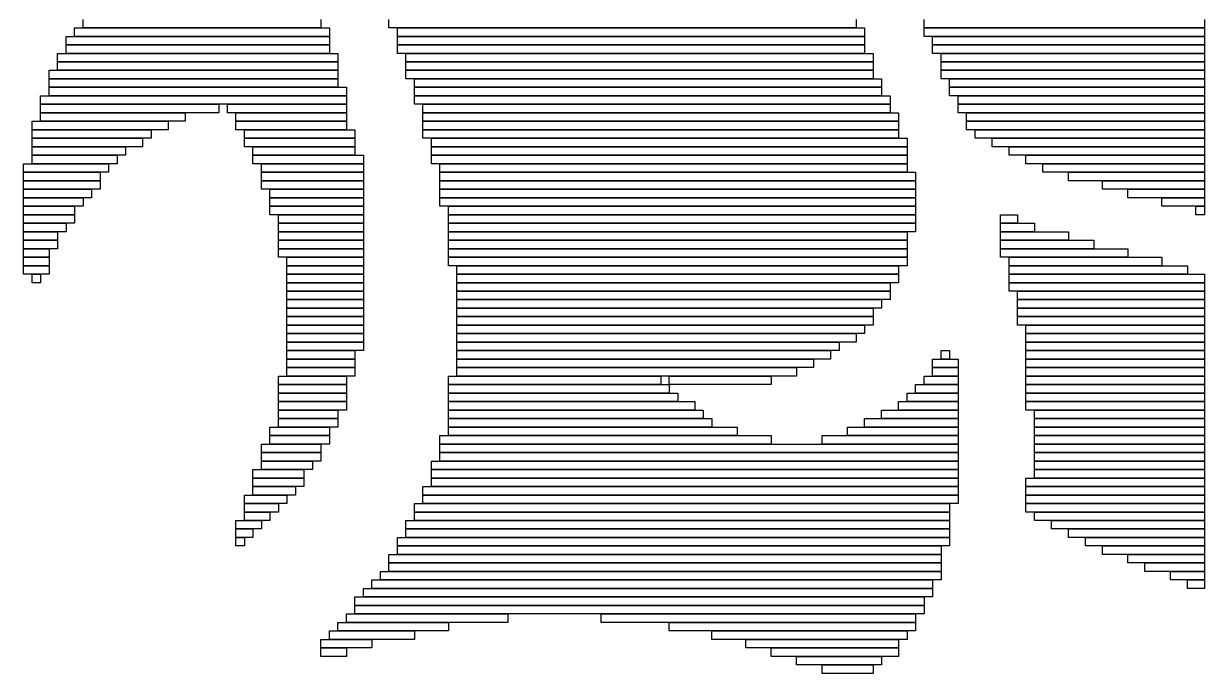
# Model space of a CAD drawing. Extents: x 422 to 621, y 359 to 671.
# Drawn here: x 482 to 621, y 359 to 435.5 of the extents above; entities that cross this region are included whole.
import ezdxf

# ---------------------------------------------------------------- set-up
doc = ezdxf.new("R2010")
doc.units = 0

msp = doc.modelspace()

# ---------------------------------------------------------------- linework, layer by layer
for p, q in [((489, 435), (489, 436)), ((517, 436), (517, 435)), ((525, 435), (525, 436)), ((580, 436), (580, 435)), ((588, 435), (588, 436)), ((621, 436), (621, 435)), ((487, 434), (518, 434)), ((487, 433), (487, 434)), ((488, 435), (518, 435)), ((488, 434), (488, 435)), ((518, 434), (488, 434)), ((517, 435), (489, 435)), ((518, 435), (518, 434)), ((518, 434), (518, 433)), ((580, 435), (525, 435)), ((526, 435), (581, 435)), ((526, 434), (526, 435)), ((581, 434), (526, 434)), ((526, 434), (581, 434)), ((526, 433), (526, 434)), ((581, 435), (581, 434)), ((581, 434), (581, 433)), ((621, 435), (588, 435)), ((588, 435), (621, 435)), ((588, 434), (588, 435)), ((621, 434), (588, 434)), ((589, 434), (621, 434)), ((589, 433), (589, 434)), ((621, 435), (621, 434)), ((621, 434), (621, 433)), ((518, 433), (487, 433)), ((487, 433), (518, 433)), ((487, 432), (487, 433)), ((518, 433), (518, 432)), ((581, 433), (526, 433)), ((526, 433), (581, 433)), ((526, 432), (526, 433)), ((581, 433), (581, 432)), ((621, 433), (589, 433)), ((589, 433), (621, 433)), ((589, 432), (589, 433)), ((621, 433), (621, 432)), ((486, 432), (519, 432)), ((486, 431), (486, 432)), ((519, 431), (486, 431)), ((486, 431), (519, 431)), ((486, 430), (486, 431)), ((518, 432), (487, 432)), ((519, 432), (519, 431)), ((519, 431), (519, 430)), ((581, 432), (526, 432)), ((527, 432), (582, 432)), ((527, 431), (527, 432)), ((582, 431), (527, 431)), ((527, 431), (582, 431)), ((527, 430), (527, 431)), ((582, 432), (582, 431)), ((582, 431), (582, 430)), ((621, 432), (589, 432)), ((590, 432), (621, 432)), ((590, 431), (590, 432)), ((621, 431), (590, 431)), ((590, 431), (621, 431)), ((590, 430), (590, 431)), ((621, 432), (621, 431)), ((621, 431), (621, 430)), ((485, 430), (519, 430)), ((485, 429), (485, 430)), ((519, 430), (486, 430)), ((519, 430), (519, 429)), ((582, 430), (527, 430)), ((527, 430), (582, 430)), ((527, 429), (527, 430)), ((582, 430), (582, 429)), ((621, 430), (590, 430)), ((590, 430), (621, 430)), ((590, 429), (590, 430)), ((621, 430), (621, 429)), ((519, 429), (485, 429)), ((485, 429), (519, 429)), ((485, 428), (485, 429)), ((519, 429), (519, 428)), ((582, 429), (527, 429)), ((528, 429), (583, 429)), ((528, 428), (528, 429)), ((583, 429), (583, 428)), ((621, 429), (590, 429)), ((591, 429), (621, 429)), ((591, 428), (591, 429)), ((621, 429), (621, 428)), ((484, 427), (520, 427)), ((484, 426), (484, 427)), ((519, 428), (485, 428)), ((485, 428), (520, 428)), ((485, 427), (485, 428)), ((520, 427), (485, 427)), ((520, 428), (520, 427)), ((520, 427), (520, 426)), ((583, 428), (528, 428)), ((528, 428), (583, 428)), ((528, 427), (528, 428)), ((583, 427), (528, 427)), ((528, 427), (584, 427)), ((528, 426), (528, 427)), ((583, 428), (583, 427)), ((584, 427), (584, 426)), ((621, 428), (591, 428)), ((591, 428), (621, 428)), ((591, 427), (591, 428)), ((621, 427), (591, 427)), ((592, 427), (621, 427)), ((592, 426), (592, 427)), ((621, 428), (621, 427)), ((621, 427), (621, 426)), ((520, 426), (484, 426)), ((484, 426), (505, 426)), ((484, 425), (484, 426)), ((505, 426), (505, 425)), ((506, 426), (520, 426)), ((506, 425), (506, 426)), ((520, 426), (520, 425)), ((584, 426), (528, 426)), ((529, 426), (584, 426)), ((529, 425), (529, 426)), ((584, 426), (584, 425)), ((621, 426), (592, 426)), ((592, 426), (621, 426)), ((592, 425), (592, 426)), ((621, 426), (621, 425)), ((483, 424), (499, 424)), ((483, 423), (483, 424)), ((505, 425), (484, 425)), ((484, 425), (501, 425)), ((484, 424), (484, 425)), ((501, 424), (484, 424)), ((499, 424), (499, 423)), ((501, 425), (501, 424)), ((520, 425), (506, 425)), ((507, 425), (520, 425)), ((507, 424), (507, 425)), ((520, 424), (507, 424)), ((507, 424), (520, 424)), ((507, 423), (507, 424)), ((520, 425), (520, 424)), ((520, 424), (520, 423)), ((584, 425), (529, 425)), ((529, 425), (585, 425)), ((529, 424), (529, 425)), ((585, 424), (529, 424)), ((529, 424), (585, 424)), ((529, 423), (529, 424)), ((585, 425), (585, 424)), ((585, 424), (585, 423)), ((621, 425), (592, 425)), ((593, 425), (621, 425)), ((593, 424), (593, 425)), ((621, 424), (593, 424)), ((593, 424), (621, 424)), ((593, 423), (593, 424)), ((621, 425), (621, 424)), ((621, 424), (621, 423)), ((499, 423), (483, 423)), ((483, 423), (497, 423)), ((483, 422), (483, 423)), ((497, 423), (497, 422)), ((520, 423), (507, 423)), ((508, 423), (521, 423)), ((508, 422), (508, 423)), ((521, 423), (521, 422)), ((585, 423), (529, 423)), ((529, 423), (585, 423)), ((529, 422), (529, 423)), ((585, 423), (585, 422)), ((621, 423), (593, 423)), ((594, 423), (621, 423)), ((594, 422), (594, 423)), ((621, 423), (621, 422)), ((497, 422), (483, 422)), ((483, 422), (496, 422)), ((483, 421), (483, 422)), ((496, 422), (496, 421)), ((521, 422), (508, 422)), ((508, 422), (521, 422)), ((508, 421), (508, 422)), ((521, 422), (521, 421)), ((585, 422), (529, 422)), ((530, 422), (586, 422)), ((530, 421), (530, 422)), ((586, 422), (586, 421)), ((621, 422), (594, 422)), ((596, 422), (621, 422)), ((596, 421), (596, 422)), ((621, 422), (621, 421)), ((496, 421), (483, 421)), ((483, 421), (494, 421)), ((483, 420), (483, 421)), ((494, 420), (483, 420)), ((483, 420), (493, 420)), ((483, 419), (483, 420)), ((493, 420), (493, 419)), ((494, 421), (494, 420)), ((521, 421), (508, 421)), ((509, 421), (521, 421)), ((509, 420), (509, 421)), ((521, 420), (509, 420)), ((509, 420), (522, 420)), ((509, 419), (509, 420)), ((521, 421), (521, 420)), ((522, 420), (522, 419)), ((586, 421), (530, 421)), ((530, 421), (586, 421)), ((530, 420), (530, 421)), ((586, 420), (530, 420)), ((530, 420), (586, 420)), ((530, 419), (530, 420)), ((586, 421), (586, 420)), ((586, 420), (586, 419)), ((621, 421), (596, 421)), ((598, 421), (621, 421)), ((598, 420), (598, 421)), ((621, 420), (598, 420)), ((600, 420), (621, 420)), ((600, 419), (600, 420)), ((621, 421), (621, 420)), ((621, 420), (621, 419)), ((482, 419), (492, 419)), ((482, 418), (482, 419)), ((493, 419), (483, 419)), ((492, 419), (492, 418)), ((522, 419), (509, 419)), ((510, 419), (522, 419)), ((510, 418), (510, 419)), ((522, 419), (522, 418)), ((586, 419), (530, 419)), ((531, 419), (586, 419)), ((531, 418), (531, 419)), ((586, 419), (586, 418)), ((621, 419), (600, 419)), ((602, 419), (621, 419)), ((602, 418), (602, 419)), ((621, 419), (621, 418)), ((492, 418), (482, 418)), ((482, 418), (491, 418)), ((482, 417), (482, 418)), ((491, 417), (482, 417)), ((482, 417), (491, 417)), ((482, 416), (482, 417)), ((491, 418), (491, 417)), ((491, 417), (491, 416)), ((522, 418), (510, 418)), ((510, 418), (522, 418)), ((510, 417), (510, 418)), ((522, 417), (510, 417)), ((510, 417), (522, 417)), ((510, 416), (510, 417)), ((522, 418), (522, 417)), ((522, 417), (522, 416)), ((586, 418), (531, 418)), ((531, 418), (587, 418)), ((531, 417), (531, 418)), ((587, 417), (531, 417)), ((531, 417), (587, 417)), ((531, 416), (531, 417)), ((587, 418), (587, 417)), ((587, 417), (587, 416)), ((621, 418), (602, 418)), ((605, 418), (621, 418)), ((605, 417), (605, 418)), ((621, 417), (605, 417)), ((609, 417), (621, 417)), ((609, 416), (609, 417)), ((621, 418), (621, 417)), ((621, 417), (621, 416)), ((491, 416), (482, 416)), ((482, 416), (490, 416)), ((482, 415), (482, 416)), ((490, 416), (490, 415)), ((522, 416), (510, 416)), ((511, 416), (522, 416)), ((511, 415), (511, 416)), ((522, 416), (522, 415)), ((587, 416), (531, 416)), ((531, 416), (587, 416)), ((531, 415), (531, 416)), ((587, 416), (587, 415)), ((621, 416), (609, 416)), ((612, 416), (621, 416)), ((612, 415), (612, 416)), ((621, 416), (621, 415)), ((490, 415), (482, 415)), ((482, 415), (489, 415)), ((482, 414), (482, 415)), ((489, 415), (489, 414)), ((522, 415), (511, 415)), ((511, 415), (522, 415)), ((511, 414), (511, 415)), ((522, 415), (522, 414)), ((587, 415), (531, 415)), ((531, 415), (587, 415)), ((531, 414), (531, 415)), ((587, 415), (587, 414)), ((621, 415), (612, 415)), ((616, 415), (621, 415)), ((616, 414), (616, 415)), ((621, 415), (621, 414)), ((489, 414), (482, 414)), ((482, 414), (488, 414)), ((482, 413), (482, 414)), ((488, 413), (482, 413)), ((482, 413), (488, 413)), ((482, 412), (482, 413)), ((488, 414), (488, 413)), ((488, 413), (488, 412)), ((522, 414), (511, 414)), ((511, 414), (522, 414)), ((511, 413), (511, 414)), ((522, 413), (511, 413)), ((512, 413), (522, 413)), ((512, 412), (512, 413)), ((522, 414), (522, 413)), ((522, 413), (522, 412)), ((587, 414), (531, 414)), ((532, 414), (587, 414)), ((532, 413), (532, 414)), ((587, 413), (532, 413)), ((532, 413), (587, 413)), ((532, 412), (532, 413)), ((587, 414), (587, 413)), ((587, 413), (587, 412)), ((597, 413), (599, 413)), ((597, 412), (597, 413)), ((599, 413), (599, 412)), ((621, 414), (616, 414)), ((620, 414), (621, 414)), ((620, 413), (620, 414)), ((621, 413), (620, 413)), ((621, 414), (621, 413)), ((488, 412), (482, 412)), ((482, 412), (487, 412)), ((482, 411), (482, 412)), ((487, 412), (487, 411)), ((522, 412), (512, 412)), ((512, 412), (522, 412)), ((512, 411), (512, 412)), ((522, 412), (522, 411)), ((587, 412), (532, 412)), ((532, 412), (587, 412)), ((532, 411), (532, 412)), ((587, 412), (587, 411)), ((599, 412), (597, 412)), ((597, 412), (601, 412)), ((597, 411), (597, 412)), ((601, 412), (601, 411)), ((487, 411), (482, 411)), ((482, 411), (486, 411)), ((482, 410), (482, 411)), ((486, 411), (486, 410)), ((522, 411), (512, 411)), ((512, 411), (522, 411)), ((512, 410), (512, 411)), ((522, 411), (522, 410)), ((587, 411), (532, 411)), ((532, 411), (586, 411)), ((532, 410), (532, 411)), ((586, 411), (586, 410)), ((601, 411), (597, 411)), ((597, 411), (605, 411)), ((597, 410), (597, 411)), ((605, 411), (605, 410)), ((486, 410), (482, 410)), ((482, 410), (486, 410)), ((482, 409), (482, 410)), ((486, 409), (482, 409)), ((482, 409), (485, 409)), ((482, 408), (482, 409)), ((485, 409), (485, 408)), ((486, 410), (486, 409)), ((522, 410), (512, 410)), ((512, 410), (522, 410)), ((512, 409), (512, 410)), ((522, 409), (512, 409)), ((512, 409), (522, 409)), ((512, 408), (512, 409)), ((522, 410), (522, 409)), ((522, 409), (522, 408)), ((586, 410), (532, 410)), ((532, 410), (586, 410)), ((532, 409), (532, 410)), ((586, 409), (532, 409)), ((532, 409), (586, 409)), ((532, 408), (532, 409)), ((586, 410), (586, 409)), ((586, 409), (586, 408)), ((605, 410), (597, 410)), ((597, 410), (608, 410)), ((597, 409), (597, 410)), ((608, 409), (597, 409)), ((597, 409), (612, 409)), ((597, 408), (597, 409)), ((608, 410), (608, 409)), ((612, 409), (612, 408)), ((485, 408), (482, 408)), ((482, 408), (485, 408)), ((482, 407), (482, 408)), ((485, 408), (485, 407)), ((522, 408), (512, 408)), ((513, 408), (522, 408)), ((513, 407), (513, 408)), ((522, 408), (522, 407)), ((586, 408), (532, 408)), ((532, 408), (586, 408)), ((532, 407), (532, 408)), ((586, 408), (586, 407)), ((612, 408), (597, 408)), ((598, 408), (616, 408)), ((598, 407), (598, 408)), ((616, 408), (616, 407)), ((485, 407), (482, 407)), ((482, 407), (485, 407)), ((482, 406), (482, 407)), ((485, 406), (482, 406)), ((483, 406), (484, 406)), ((483, 405), (483, 406)), ((484, 406), (484, 405)), ((485, 407), (485, 406)), ((522, 407), (513, 407)), ((513, 407), (522, 407)), ((513, 406), (513, 407)), ((522, 406), (513, 406)), ((513, 406), (522, 406)), ((513, 405), (513, 406)), ((522, 407), (522, 406)), ((522, 406), (522, 405)), ((586, 407), (532, 407)), ((533, 407), (585, 407)), ((533, 406), (533, 407)), ((585, 406), (533, 406)), ((533, 406), (585, 406)), ((533, 405), (533, 406)), ((585, 407), (585, 406)), ((585, 406), (585, 405)), ((616, 407), (598, 407)), ((598, 407), (619, 407)), ((598, 406), (598, 407)), ((619, 406), (598, 406)), ((598, 406), (621, 406)), ((598, 405), (598, 406)), ((619, 407), (619, 406)), ((621, 406), (621, 405)), ((484, 405), (483, 405)), ((522, 405), (513, 405)), ((513, 405), (522, 405)), ((513, 404), (513, 405)), ((522, 405), (522, 404)), ((585, 405), (533, 405)), ((533, 405), (584, 405)), ((533, 404), (533, 405)), ((584, 405), (584, 404)), ((621, 405), (598, 405)), ((598, 405), (621, 405)), ((598, 404), (598, 405)), ((621, 405), (621, 404)), ((522, 404), (513, 404)), ((513, 404), (522, 404)), ((513, 403), (513, 404)), ((522, 404), (522, 403)), ((584, 404), (533, 404)), ((533, 404), (584, 404)), ((533, 403), (533, 404)), ((584, 404), (584, 403)), ((621, 404), (598, 404)), ((599, 404), (621, 404)), ((599, 403), (599, 404)), ((621, 404), (621, 403)), ((522, 403), (513, 403)), ((513, 403), (522, 403)), ((513, 402), (513, 403)), ((522, 402), (513, 402)), ((513, 402), (522, 402)), ((513, 401), (513, 402)), ((522, 403), (522, 402)), ((522, 402), (522, 401)), ((584, 403), (533, 403)), ((533, 403), (583, 403)), ((533, 402), (533, 403)), ((583, 402), (533, 402)), ((533, 402), (582, 402)), ((533, 401), (533, 402)), ((582, 402), (582, 401)), ((583, 403), (583, 402)), ((621, 403), (599, 403)), ((599, 403), (621, 403)), ((599, 402), (599, 403)), ((621, 402), (599, 402)), ((599, 402), (621, 402)), ((599, 401), (599, 402)), ((621, 403), (621, 402)), ((621, 402), (621, 401)), ((522, 401), (513, 401)), ((513, 401), (522, 401)), ((513, 400), (513, 401)), ((522, 401), (522, 400)), ((582, 401), (533, 401)), ((533, 401), (582, 401)), ((533, 400), (533, 401)), ((582, 401), (582, 400)), ((621, 401), (599, 401)), ((599, 401), (621, 401)), ((599, 400), (599, 401)), ((621, 401), (621, 400)), ((522, 400), (513, 400)), ((513, 400), (522, 400)), ((513, 399), (513, 400)), ((522, 399), (513, 399)), ((513, 399), (522, 399)), ((513, 398), (513, 399)), ((522, 400), (522, 399)), ((522, 399), (522, 398)), ((582, 400), (533, 400)), ((533, 400), (581, 400)), ((533, 399), (533, 400)), ((581, 399), (533, 399)), ((533, 399), (580, 399)), ((533, 398), (533, 399)), ((580, 399), (580, 398)), ((581, 400), (581, 399)), ((621, 400), (599, 400)), ((600, 400), (621, 400)), ((600, 399), (600, 400)), ((621, 399), (600, 399)), ((600, 399), (621, 399)), ((600, 398), (600, 399)), ((621, 400), (621, 399)), ((621, 399), (621, 398)), ((522, 398), (513, 398)), ((513, 398), (522, 398)), ((513, 397), (513, 398)), ((522, 398), (522, 397)), ((580, 398), (533, 398)), ((533, 398), (578, 398)), ((533, 397), (533, 398)), ((578, 398), (578, 397)), ((621, 398), (600, 398)), ((600, 398), (621, 398)), ((600, 397), (600, 398)), ((621, 398), (621, 397)), ((522, 397), (513, 397)), ((513, 397), (521, 397)), ((513, 396), (513, 397)), ((521, 397), (521, 396)), ((578, 397), (533, 397)), ((533, 397), (577, 397)), ((533, 396), (533, 397)), ((577, 397), (577, 396)), ((590, 397), (591, 397)), ((590, 396), (590, 397)), ((591, 397), (591, 396)), ((621, 397), (600, 397)), ((600, 397), (621, 397)), ((600, 396), (600, 397)), ((621, 397), (621, 396)), ((521, 396), (513, 396)), ((513, 396), (521, 396)), ((513, 395), (513, 396)), ((521, 395), (513, 395)), ((513, 395), (521, 395)), ((513, 394), (513, 395)), ((521, 396), (521, 395)), ((521, 395), (521, 394)), ((577, 396), (533, 396)), ((533, 396), (575, 396)), ((533, 395), (533, 396)), ((575, 395), (533, 395)), ((533, 395), (573, 395)), ((533, 394), (533, 395)), ((573, 395), (573, 394)), ((575, 396), (575, 395)), ((589, 396), (592, 396)), ((589, 395), (589, 396)), ((592, 395), (589, 395)), ((589, 395), (592, 395)), ((589, 394), (589, 395)), ((591, 396), (590, 396)), ((592, 396), (592, 395)), ((592, 395), (592, 394)), ((621, 396), (600, 396)), ((600, 396), (621, 396)), ((600, 395), (600, 396)), ((621, 395), (600, 395)), ((600, 395), (621, 395)), ((600, 394), (600, 395)), ((621, 396), (621, 395)), ((621, 395), (621, 394)), ((512, 394), (520, 394)), ((512, 393), (512, 394)), ((521, 394), (513, 394)), ((520, 394), (520, 393)), ((532, 394), (557, 394)), ((532, 393), (532, 394)), ((573, 394), (533, 394)), ((557, 394), (557, 393)), ((558, 394), (570, 394)), ((558, 393), (558, 394)), ((570, 394), (570, 393)), ((588, 394), (592, 394)), ((588, 393), (588, 394)), ((592, 394), (589, 394)), ((592, 394), (592, 393)), ((621, 394), (600, 394)), ((600, 394), (621, 394)), ((600, 393), (600, 394)), ((621, 394), (621, 393)), ((520, 393), (512, 393)), ((512, 393), (520, 393)), ((512, 392), (512, 393)), ((520, 392), (512, 392)), ((512, 392), (520, 392)), ((512, 391), (512, 392)), ((520, 393), (520, 392)), ((520, 392), (520, 391)), ((557, 393), (532, 393)), ((532, 393), (558, 393)), ((532, 392), (532, 393)), ((558, 392), (532, 392)), ((532, 392), (559, 392)), ((532, 391), (532, 392)), ((570, 393), (558, 393)), ((558, 393), (558, 392)), ((559, 392), (559, 391)), ((586, 392), (592, 392)), ((586, 391), (586, 392)), ((587, 393), (592, 393)), ((587, 392), (587, 393)), ((592, 392), (587, 392)), ((592, 393), (588, 393)), ((592, 393), (592, 392)), ((592, 392), (592, 391)), ((621, 393), (600, 393)), ((600, 393), (621, 393)), ((600, 392), (600, 393)), ((621, 392), (600, 392)), ((600, 392), (621, 392)), ((600, 391), (600, 392)), ((621, 393), (621, 392)), ((621, 392), (621, 391)), ((520, 391), (512, 391)), ((512, 391), (520, 391)), ((512, 390), (512, 391)), ((520, 391), (520, 390)), ((559, 391), (532, 391)), ((532, 391), (561, 391)), ((532, 390), (532, 391)), ((561, 391), (561, 390)), ((585, 391), (592, 391)), ((585, 390), (585, 391)), ((592, 391), (586, 391)), ((592, 391), (592, 390)), ((621, 391), (600, 391)), ((600, 391), (621, 391)), ((600, 390), (600, 391)), ((621, 391), (621, 390)), ((520, 390), (512, 390)), ((512, 390), (519, 390)), ((512, 389), (512, 390)), ((519, 390), (519, 389)), ((561, 390), (532, 390)), ((532, 390), (562, 390)), ((532, 389), (532, 390)), ((562, 390), (562, 389)), ((583, 390), (592, 390)), ((583, 389), (583, 390)), ((592, 390), (585, 390)), ((592, 390), (592, 389)), ((621, 390), (600, 390)), ((601, 390), (621, 390)), ((601, 389), (601, 390)), ((621, 390), (621, 389)), ((511, 388), (518, 388)), ((511, 387), (511, 388)), ((519, 389), (512, 389)), ((512, 389), (519, 389)), ((512, 388), (512, 389)), ((519, 388), (512, 388)), ((518, 388), (518, 387)), ((519, 389), (519, 388)), ((562, 389), (532, 389)), ((532, 389), (563, 389)), ((532, 388), (532, 389)), ((563, 388), (532, 388)), ((532, 388), (566, 388)), ((532, 387), (532, 388)), ((563, 389), (563, 388)), ((566, 388), (566, 387)), ((579, 388), (592, 388)), ((579, 387), (579, 388)), ((581, 389), (592, 389)), ((581, 388), (581, 389)), ((592, 388), (581, 388)), ((592, 389), (583, 389)), ((592, 389), (592, 388)), ((592, 388), (592, 387)), ((621, 389), (601, 389)), ((601, 389), (621, 389)), ((601, 388), (601, 389)), ((621, 388), (601, 388)), ((601, 388), (621, 388)), ((601, 387), (601, 388)), ((621, 389), (621, 388)), ((621, 388), (621, 387)), ((518, 387), (511, 387)), ((511, 387), (518, 387)), ((511, 386), (511, 387)), ((518, 387), (518, 386)), ((531, 387), (570, 387)), ((531, 386), (531, 387)), ((566, 387), (532, 387)), ((570, 387), (570, 386)), ((576, 387), (592, 387)), ((576, 386), (576, 387)), ((592, 387), (579, 387)), ((592, 387), (592, 386)), ((621, 387), (601, 387)), ((601, 387), (621, 387)), ((601, 386), (601, 387)), ((621, 387), (621, 386)), ((510, 386), (517, 386)), ((510, 385), (510, 386)), ((518, 386), (511, 386)), ((517, 386), (517, 385)), ((570, 386), (531, 386)), ((531, 386), (592, 386)), ((531, 385), (531, 386)), ((592, 386), (576, 386)), ((592, 386), (592, 385)), ((621, 386), (601, 386)), ((601, 386), (621, 386)), ((601, 385), (601, 386)), ((621, 386), (621, 385)), ((517, 385), (510, 385)), ((510, 385), (517, 385)), ((510, 384), (510, 385)), ((517, 384), (510, 384)), ((510, 384), (516, 384)), ((510, 383), (510, 384)), ((516, 384), (516, 383)), ((517, 385), (517, 384)), ((530, 384), (592, 384)), ((530, 383), (530, 384)), ((592, 385), (531, 385)), ((531, 385), (592, 385)), ((531, 384), (531, 385)), ((592, 384), (531, 384)), ((592, 385), (592, 384)), ((592, 384), (592, 383)), ((621, 385), (601, 385)), ((601, 385), (621, 385)), ((601, 384), (601, 385)), ((621, 384), (601, 384)), ((601, 384), (621, 384)), ((601, 383), (601, 384)), ((621, 385), (621, 384)), ((621, 384), (621, 383)), ((509, 383), (515, 383)), ((509, 382), (509, 383)), ((516, 383), (510, 383)), ((515, 383), (515, 382)), ((592, 383), (530, 383)), ((530, 383), (592, 383)), ((530, 382), (530, 383)), ((592, 383), (592, 382)), ((621, 383), (601, 383)), ((601, 383), (621, 383)), ((601, 382), (601, 383)), ((621, 383), (621, 382)), ((515, 382), (509, 382)), ((509, 382), (515, 382)), ((509, 381), (509, 382)), ((515, 381), (509, 381)), ((509, 381), (514, 381)), ((509, 380), (509, 381)), ((514, 381), (514, 380)), ((515, 382), (515, 381)), ((529, 381), (592, 381)), ((529, 380), (529, 381)), ((592, 382), (530, 382)), ((530, 382), (592, 382)), ((530, 381), (530, 382)), ((592, 381), (530, 381)), ((592, 382), (592, 381)), ((592, 381), (592, 380)), ((600, 382), (621, 382)), ((600, 381), (600, 382)), ((621, 381), (600, 381)), ((600, 381), (621, 381)), ((600, 380), (600, 381)), ((621, 382), (601, 382)), ((621, 382), (621, 381)), ((621, 381), (621, 380)), ((508, 380), (513, 380)), ((508, 379), (508, 380)), ((514, 380), (509, 380)), ((513, 380), (513, 379)), ((592, 380), (529, 380)), ((529, 380), (592, 380)), ((529, 379), (529, 380)), ((592, 380), (592, 379)), ((621, 380), (600, 380)), ((600, 380), (621, 380)), ((600, 379), (600, 380)), ((621, 380), (621, 379)), ((513, 379), (508, 379)), ((508, 379), (512, 379)), ((508, 378), (508, 379)), ((512, 379), (512, 378)), ((528, 379), (591, 379)), ((528, 378), (528, 379)), ((592, 379), (529, 379)), ((591, 379), (591, 378)), ((621, 379), (600, 379)), ((600, 379), (621, 379)), ((600, 378), (600, 379)), ((621, 379), (621, 378)), ((507, 377), (510, 377)), ((507, 376), (507, 377)), ((512, 378), (508, 378)), ((508, 378), (511, 378)), ((508, 377), (508, 378)), ((511, 377), (508, 377)), ((510, 377), (510, 376)), ((511, 378), (511, 377)), ((527, 377), (591, 377)), ((527, 376), (527, 377)), ((591, 378), (528, 378)), ((528, 378), (591, 378)), ((528, 377), (528, 378)), ((591, 377), (528, 377)), ((591, 378), (591, 377)), ((591, 377), (591, 376)), ((621, 378), (600, 378)), ((601, 378), (621, 378)), ((601, 377), (601, 378)), ((621, 377), (601, 377)), ((603, 377), (621, 377)), ((603, 376), (603, 377)), ((621, 378), (621, 377)), ((621, 377), (621, 376)), ((510, 376), (507, 376)), ((507, 376), (509, 376)), ((507, 375), (507, 376)), ((509, 376), (509, 375)), ((591, 376), (527, 376)), ((527, 376), (591, 376)), ((527, 375), (527, 376)), ((591, 376), (591, 375)), ((621, 376), (603, 376)), ((605, 376), (621, 376)), ((605, 375), (605, 376)), ((621, 376), (621, 375)), ((509, 375), (507, 375)), ((507, 375), (508, 375)), ((507, 374), (507, 375)), ((508, 374), (507, 374)), ((508, 375), (508, 374)), ((526, 375), (591, 375)), ((526, 374), (526, 375)), ((591, 374), (526, 374)), ((526, 374), (590, 374)), ((526, 373), (526, 374)), ((591, 375), (527, 375)), ((590, 374), (590, 373)), ((591, 375), (591, 374)), ((621, 375), (605, 375)), ((607, 375), (621, 375)), ((607, 374), (607, 375)), ((621, 374), (607, 374)), ((609, 374), (621, 374)), ((609, 373), (609, 374)), ((621, 375), (621, 374)), ((621, 374), (621, 373)), ((525, 373), (590, 373)), ((525, 372), (525, 373)), ((590, 373), (526, 373)), ((590, 373), (590, 372)), ((621, 373), (609, 373)), ((612, 373), (621, 373)), ((612, 372), (612, 373)), ((621, 373), (621, 372)), ((590, 372), (525, 372)), ((525, 372), (590, 372)), ((525, 371), (525, 372)), ((590, 372), (590, 371)), ((621, 372), (612, 372)), ((614, 372), (621, 372)), ((614, 371), (614, 372)), ((621, 372), (621, 371)), ((523, 370), (589, 370)), ((523, 369), (523, 370)), ((524, 371), (590, 371)), ((524, 370), (524, 371)), ((590, 370), (524, 370)), ((590, 371), (525, 371)), ((589, 370), (589, 369)), ((590, 371), (590, 370)), ((621, 371), (614, 371)), ((617, 371), (621, 371)), ((617, 370), (617, 371)), ((621, 370), (617, 370)), ((619, 370), (621, 370)), ((619, 369), (619, 370)), ((621, 371), (621, 370)), ((621, 370), (621, 369)), ((522, 369), (589, 369)), ((522, 368), (522, 369)), ((589, 369), (523, 369)), ((589, 369), (589, 368)), ((621, 369), (619, 369)), ((521, 368), (588, 368)), ((521, 367), (521, 368)), ((588, 367), (521, 367)), ((521, 367), (588, 367)), ((521, 366), (521, 367)), ((589, 368), (522, 368)), ((588, 368), (588, 367)), ((588, 367), (588, 366)), ((520, 366), (539, 366)), ((520, 365), (520, 366)), ((588, 366), (521, 366)), ((539, 366), (539, 365)), ((550, 366), (587, 366)), ((550, 365), (550, 366)), ((587, 366), (587, 365)), ((519, 365), (532, 365)), ((519, 364), (519, 365)), ((539, 365), (520, 365)), ((532, 365), (532, 364)), ((587, 365), (550, 365)), ((558, 365), (587, 365)), ((558, 364), (558, 365)), ((587, 365), (587, 364)), ((517, 363), (523, 363)), ((517, 362), (517, 363)), ((518, 364), (528, 364)), ((518, 363), (518, 364)), ((528, 363), (518, 363)), ((532, 364), (519, 364)), ((523, 363), (523, 362)), ((528, 364), (528, 363)), ((587, 364), (558, 364)), ((563, 364), (586, 364)), ((563, 363), (563, 364)), ((586, 363), (563, 363)), ((567, 363), (585, 363)), ((567, 362), (567, 363)), ((585, 363), (585, 362)), ((586, 364), (586, 363)), ((523, 362), (517, 362)), ((517, 362), (520, 362)), ((517, 361), (517, 362)), ((520, 362), (520, 361)), ((585, 362), (567, 362)), ((570, 362), (585, 362)), ((570, 361), (570, 362)), ((585, 362), (585, 361)), ((520, 361), (517, 361)), ((585, 361), (570, 361)), ((573, 361), (583, 361)), ((573, 360), (573, 361)), ((583, 361), (583, 360)), ((583, 360), (573, 360)), ((576, 360), (582, 360)), ((576, 359), (576, 360)), ((582, 359), (576, 359)), ((582, 360), (582, 359))]:
    msp.add_line(p, q)

doc.saveas('drawing.dxf')
